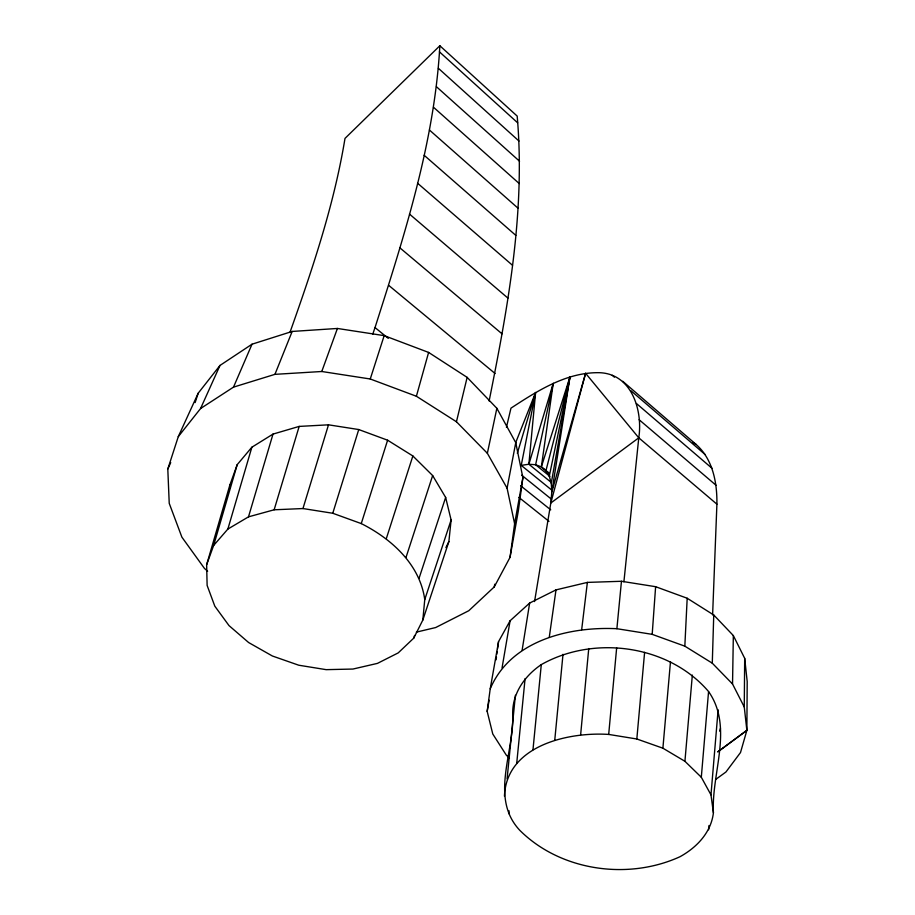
<?xml version="1.0" encoding="UTF-8"?>
<svg xmlns="http://www.w3.org/2000/svg" width="915" height="915" viewBox="0 0 915 915"><rect width="100%" height="100%" fill="white"/><g stroke="black" fill="none" stroke-linecap="round" stroke-linejoin="round"><path stroke-width="1.37" d="M715.747 779.397L725.938 771.997L740.51 752.53L746.869 730.364L747.2 681.561L744.684 658.32L733.338 635.559L713.746 614.994L687.188 598.25L655.62 586.698L621.457 581.277L587.373 582.398L556 589.889L529.648 603.054L510.101 620.759L498.549 641.609L490.223 688.823L487.169 711.378L492.773 733.99L506.372 755.241L509.438 758.032M718.172 751.581L746.869 730.364L744.261 706.975L744.684 658.32M489.125 400.999C507.836 307.497 525.576 211.811 517.181 116.079L439.852 45.75L345.001 138.405C334.067 204.926 312.427 269.113 289.941 332.465M744.261 706.975L732.538 683.997L733.338 635.559M623.904 581.803L638.773 437.828C642.925 410.846 632.025 374.052 599.794 372.702C566.74 371.913 537.585 390.774 510.97 408.147L506.441 427.294M732.538 683.997L712.282 663.181L713.746 614.994M712.613 614.926L716.903 504.176C717.211 482.743 712.922 459.261 696.086 444.427L622.738 381.292M712.282 663.181L684.832 646.162L687.188 598.25M372.748 334.192L375.024 327.57C404.213 235.841 434.511 142.557 439.852 45.75M684.832 646.162L652.189 634.347L655.62 586.698M713.414 812.783L710.978 794.861L701.313 777.258L708.565 691.546C668.682 644.892 594.052 634.77 541.291 664.61C524.981 675.693 512.537 692.884 512.697 713.243C514.722 751.718 489.273 797.548 519.686 830.214C560.552 871.046 628.056 880.482 680.017 856.715C696.784 847.439 711.104 832.524 713.414 812.783C711.218 773.129 733.773 727.391 708.565 691.546M710.978 794.861L718.115 709.788M708.633 829.779L708.988 825.536M701.313 777.258L684.923 761.291L692.335 675.087M684.923 761.291L662.895 748.196L670.489 661.659M662.895 748.196L636.829 738.988L644.606 652.338M504.451 796.199C506.292 745.736 567.826 731.771 608.692 734.425L616.653 647.866M422.833 620.027L424.754 599.588L451.106 519.983L445.651 497.44L432.646 475.56L412.859 455.967L387.605 440.207L358.749 429.547L328.496 424.823L299.171 426.413L273.002 434.099L251.865 447.218L237.202 464.66L229.848 485.064L206.641 564.715L207.122 585.417L214.808 606.153L229.002 625.597L248.628 642.536L272.373 655.998L298.759 665.216L326.163 669.654L352.95 669.048L377.483 663.375L398.208 652.898L413.717 638.167L422.833 620.027L448.876 541.588L451.106 519.983M550.773 482.033L528.87 464.237L535.607 392.512L515.854 442.219M580.636 734.814L588.745 648.552M554.764 740.098L563 654.305M490.223 688.823C510.616 640.477 569.073 626.386 616.882 628.708L621.457 581.277M532.976 749.785L541.291 664.61M507.082 778.939L515.397 695.228M508.809 813.675L509.095 810.839M516.746 763.076L525.084 678.621M581.677 629.657L587.373 582.398M496.056 659.841L496.445 657.027M496.822 654.225L497.211 651.423M497.588 648.621L498.549 641.609M416.359 632.128L435.654 627.553L468.777 610.728L494.237 586.927L510.032 557.361L514.619 523.735L522.888 477.722L515.751 442.654L496.856 408.307L467.142 377.369L428.609 352.424L384.174 335.633L337.418 328.462L292.171 331.447L252.025 344.2L220 365.44L198.189 393.221L178.288 436.627L167.8 469.052L169.229 503.341L181.891 537.162L204.468 568.432L207.648 571.223M522.888 477.722L518.313 511.005L510.032 557.361M548.142 472.506L541.348 466.89L553.22 383.396L528.87 464.237L521.23 465.38L535.607 392.512L517.33 453.257M549.297 637.046L556 589.889M522.133 650.165L529.648 603.054M549 473.124L541.348 466.89L569.976 376.911L551.825 491.881L550.807 503.021L534.554 601.567M502.049 667.904L510.101 620.759M487.169 711.378L489.125 700.238M551.253 483.28L569.976 376.911L545.935 470.71L549.274 476.2L551.253 483.28L551.825 491.881L585.6 373.286L638.773 437.828L716.903 504.176M494.237 586.927L494.74 584.193M514.619 523.735L507.082 488.187L515.751 442.654M549.274 476.2L569.976 376.911M507.082 488.187L487.363 453.291L496.856 408.307M553.22 383.396L535.618 464.728L549.938 476.395M487.363 453.291L456.448 421.758L467.142 377.369M585.6 373.286L550.807 503.021L638.773 437.828M719.705 731.165L720.448 728.432M456.448 421.758L416.394 396.252L428.609 352.424M206.641 564.715L213.641 545.454L237.202 464.66M213.641 545.454L227.858 529.076L251.865 447.218M227.858 529.076L248.491 516.849L273.002 434.099M248.491 516.849L274.145 509.792L299.171 426.413M274.145 509.792L302.957 508.546L328.496 424.823M302.957 508.546L332.763 513.258L358.749 429.547M424.754 599.588C419.939 564.441 391.494 538.786 361.265 523.586L387.605 440.207M178.288 436.627L200.568 408.536L233.508 387.125L274.935 374.349L321.771 371.501L370.255 378.993L384.174 335.633M386.29 538.706L412.859 455.967M406.02 557.395L432.646 475.56M195.135 402.566L198.189 393.221M419.081 578.211L445.651 497.44M413.717 638.167L414.609 635.456M321.771 371.501L337.418 328.462M274.935 374.349L292.171 331.447M233.508 387.125L252.025 344.2M200.568 408.536L220 365.44M167.8 469.052L170.728 462.613M445.902 547.593L448.876 541.588M717.669 751.936L746.869 730.364M528.87 464.237L535.618 464.728L541.348 466.89M616.882 628.708L652.189 634.347M608.692 734.425L636.829 738.988M332.763 513.258L361.265 523.586M370.255 378.993L416.394 396.252M692.644 442.345L696.086 444.427M518.942 497.428L548.989 521.356M520.612 485.716L550.727 509.849M521.676 475.205L551.425 499.178M521.23 465.38L552.214 490.463M375.024 327.57L388.28 338.367M388.909 285.526L495.095 373.514M399.924 247.874L502.038 333.838M409.497 214.087L507.916 298.107M639.116 419.71L716.022 485.247M636.428 403.504L712.087 468.343M630.881 390.682L705.351 454.709M612.284 375.333L614.434 377.186M417.549 183.206L512.491 265.27M424.148 155.264L515.831 235.395M429.421 130.01L518.062 208.231M433.481 107.227L519.263 183.583M436.444 86.719L519.548 161.234M438.399 68.316L518.977 141.036M439.429 51.835L517.638 122.804M229.848 485.064L229.882 487.798"/></g></svg>
